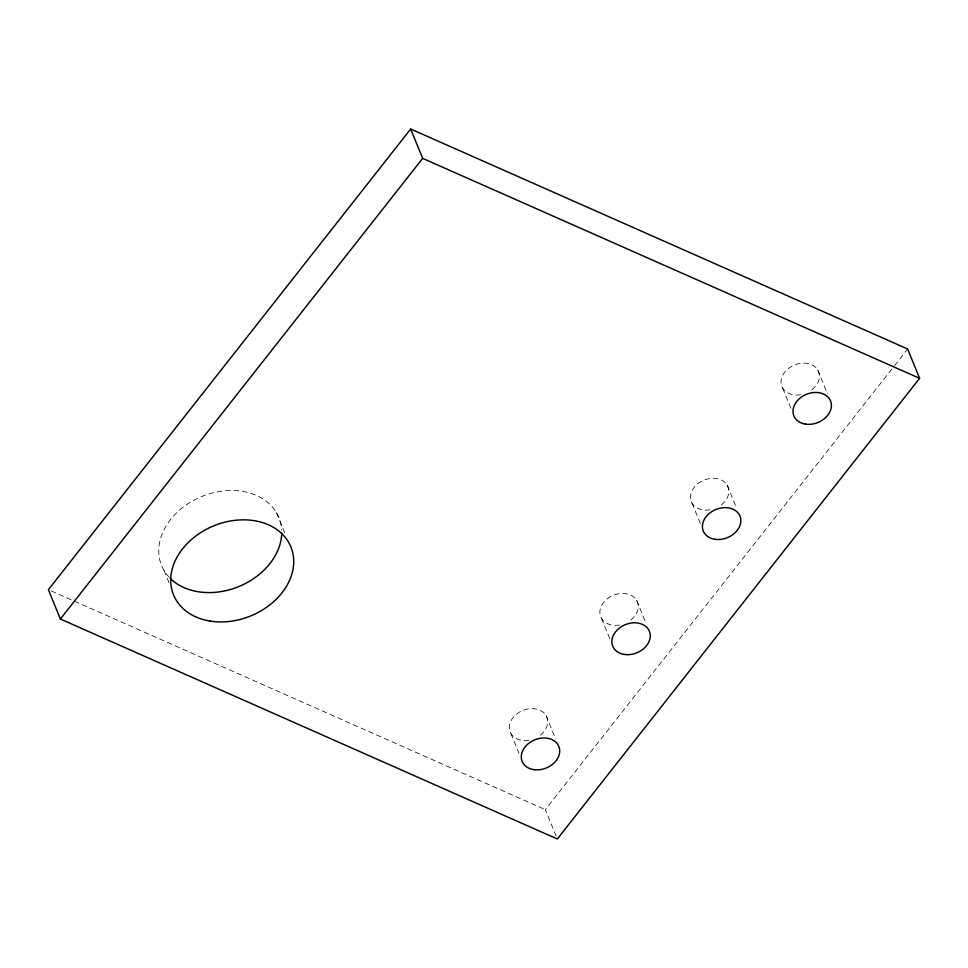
<?xml version="1.0" encoding="UTF-8"?>
<svg xmlns="http://www.w3.org/2000/svg" width="968" height="968" viewBox="0 0 968 968"><rect width="100%" height="100%" fill="white"/><g stroke="black" fill="none" stroke-linecap="round" stroke-linejoin="round"><path stroke-width="0.73" stroke-dasharray="4.84 3.63" d="M556.189 836.195L545.347 809.647L893.621 366.787M894.553 365.601L907.621 348.976M51.159 590.904L545.347 809.647M817.791 370.03L827.483 393.782M782.652 388.095L791.207 409.053M727.222 485.198L736.345 507.559M692.084 503.263L700.638 524.22M636.654 600.366L645.777 622.726M601.515 618.431L610.07 639.388M546.085 715.534L555.777 739.298M510.947 733.599L518.933 753.165M276.461 512.641L285.016 533.598M164.028 570.442L169.158 583.014M169.218 577.315A63.38 48.69 -22.2 0 1 201.15 496.741A63.38 48.69 -22.2 0 1 281.7 530.222M800.693 394.666A19.808 15.222 -22.2 0 1 782.011 376.83A19.808 15.222 -22.2 0 1 812.212 364.984A19.808 15.222 -22.2 0 1 810.24 390.927M710.125 509.834A19.808 15.222 -22.2 0 1 691.442 491.998A19.808 15.222 -22.2 0 1 721.644 480.152A19.808 15.222 -22.2 0 1 719.672 506.095M619.556 625.001A19.808 15.222 -22.2 0 1 601.007 606.827A19.808 15.222 -22.2 0 1 631.717 595.659A19.808 15.222 -22.2 0 1 628.002 621.928M528.988 740.169A19.808 15.222 -22.2 0 1 510.439 721.995A19.808 15.222 -22.2 0 1 541.148 710.827A19.808 15.222 -22.2 0 1 537.434 737.096"/><path stroke-width="1.45" d="M410.674 129.01L48.4 589.681L60.379 619.024L557.326 838.99L919.6 378.319L907.621 348.976L410.674 129.01L422.653 158.353L919.6 378.319M60.379 619.024L422.653 158.353M281.736 533.15A63.38 48.69 -22.2 0 1 238.479 586.693A63.38 48.69 -22.2 0 1 170.235 578.356M210.092 621.081A63.38 48.69 -22.2 0 0 292.977 553.865A63.38 48.69 -22.2 0 0 193.6 537.712A63.38 48.69 -22.2 0 0 210.092 621.081M805.279 424.093A19.808 15.222 -22.2 0 0 831.185 403.087A19.808 15.222 -22.2 0 0 800.125 398.042A19.808 15.222 -22.2 0 0 805.279 424.093M714.711 539.261A19.808 15.222 -22.2 0 0 740.617 518.255A19.808 15.222 -22.2 0 0 709.556 513.209A19.808 15.222 -22.2 0 0 714.711 539.261M624.142 654.428A19.808 15.222 -22.2 0 0 650.048 633.423A19.808 15.222 -22.2 0 0 618.988 628.377A19.808 15.222 -22.2 0 0 624.142 654.428M533.574 769.596A19.808 15.222 -22.2 0 0 559.48 748.591A19.808 15.222 -22.2 0 0 528.419 743.545A19.808 15.222 -22.2 0 0 533.574 769.596"/></g></svg>
